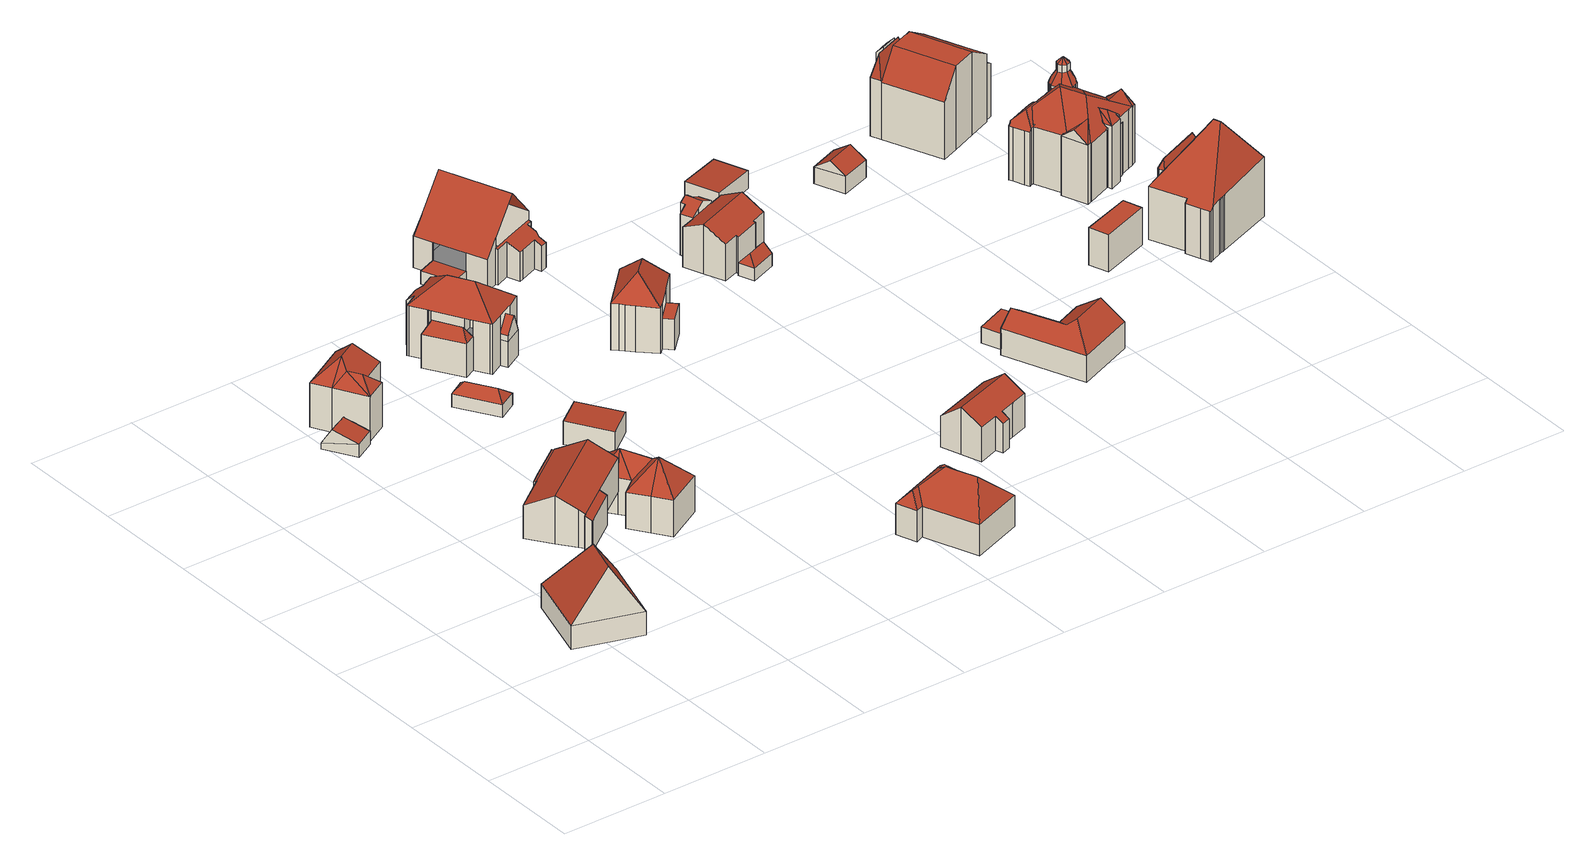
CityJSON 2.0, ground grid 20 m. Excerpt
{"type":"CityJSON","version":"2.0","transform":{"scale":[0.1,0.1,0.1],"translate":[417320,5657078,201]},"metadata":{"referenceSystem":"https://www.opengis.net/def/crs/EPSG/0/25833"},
"CityObjects":{
"building1":{"type":"Building","attributes":{"Dachtyp_tdc":"tdcFreeFormRoof","Gemeindeschluessel":14612000,"Dachneigung":56.84,"QualitaetDacherkennung":5,"Geometrietyp2DReferenz":"3000","measuredHeight":14.24,"function":"31001_9998","roofType":"5000"},"geometry":[{"type":"Solid","lod":"2","boundaries":[[[[0,1,2,3]],[[1,4,5,2]],[[4,6,7,5]],[[6,0,3,7]],[[8,6,4]],[[9,8,4,1]],[[8,9,0,6]],[[3,2,5,7]],[[9,1,0]]]],"semantics":{"surfaces":[{"type":"WallSurface"},{"type":"RoofSurface"},{"type":"GroundSurface"}],"values":[[0,0,0,0,0,1,1,2,1]]}}]},
"building2":{"type":"Building","attributes":{"Dachtyp_tdc":"tdcGableRoof","Gemeindeschluessel":14612000,"Dachneigung":17.81,"QualitaetDacherkennung":14,"Geometrietyp2DReferenz":"3000","measuredHeight":4.09,"function":"31001_9998","roofType":"3100"},"geometry":[{"type":"Solid","lod":"2","boundaries":[[[[10,11,12,13]],[[11,14,15,12]],[[14,16,17,15]],[[16,10,13,17]],[[14,11,18]],[[10,16,19]],[[11,10,19,18]],[[16,14,18,19]],[[13,12,15,17]]]],"semantics":{"surfaces":[{"type":"WallSurface"},{"type":"RoofSurface"},{"type":"GroundSurface"}],"values":[[0,0,0,0,0,0,1,1,2]]}}]},
"building3":{"type":"Building","attributes":{"Dachtyp_tdc":"tdcFreeFormRoof","Gemeindeschluessel":14612000,"Dachneigung":44.57,"QualitaetDacherkennung":63,"Geometrietyp2DReferenz":"3000","measuredHeight":12.13,"function":"31001_9998","roofType":"5000"},"geometry":[{"type":"Solid","lod":"2","boundaries":[[[[20,21,22,23]],[[21,24,25,22]],[[24,26,27,25]],[[26,28,29,27]],[[28,30,31,29]],[[30,32,33,31]],[[32,34,35,33]],[[34,36,37,35]],[[36,20,23,37]],[[38,39,40,34,32]],[[38,28,26]],[[38,30,28]],[[30,38,32]],[[39,38,26,24]],[[39,21,40]],[[21,39,24]],[[40,20,41]],[[20,40,21]],[[41,20,36]],[[40,41,36,34]],[[23,22,25,27,29,31,33,35,37]]]],"semantics":{"surfaces":[{"type":"WallSurface"},{"type":"RoofSurface"},{"type":"GroundSurface"}],"values":[[0,0,0,0,0,0,0,0,0,1,1,1,1,1,1,1,1,1,1,1,2]]}}]},
"building4":{"type":"Building","attributes":{"Gemeindeschluessel":14612000,"Geometrietyp2DReferenz":"3000","function":"31001_9998","roofType":"9999"},"children":["building4-1","building4-2","building4-3"]},
"building4-1":{"type":"BuildingPart","attributes":{"Dachtyp_tdc":"tdcPolyFlatRoof","Dachneigung":0,"QualitaetDacherkennung":29,"Geometrietyp2DReferenz":"3000","measuredHeight":6.03,"roofType":"1000"},"parents":["building4"],"geometry":[{"type":"MultiSurface","lod":"2","boundaries":[[[42,43,44,45]],[[43,46,47,44]],[[46,48,49,47]],[[50,48,46,43,42,51]],[[52,45,44,47,49,53]],[[48,50,53,49]],[[50,51,52,53]]],"semantics":{"surfaces":[{"type":"WallSurface"},{"type":"RoofSurface"},{"type":"GroundSurface"}],"values":[0,0,0,1,2,0,0]}}]},
"building4-2":{"type":"BuildingPart","attributes":{"Dachtyp_tdc":"tdcPolyFlatRoof","Dachneigung":31.04,"QualitaetDacherkennung":54,"Geometrietyp2DReferenz":"3000","measuredHeight":6.41,"roofType":"2100"},"parents":["building4"],"geometry":[{"type":"MultiSurface","lod":"2","boundaries":[[[54,55,56,57]],[[55,58,59,56]],[[58,60,61,59]],[[60,62,63,61]],[[62,64,65,63]],[[64,62,60,58,55,54]],[[56,59,61,63,65,57]]],"semantics":{"surfaces":[{"type":"WallSurface"},{"type":"RoofSurface"},{"type":"GroundSurface"}],"values":[0,0,0,0,0,1,2]}}]},
"building4-3":{"type":"BuildingPart","attributes":{"Dachtyp_tdc":"tdcGableRoof","Dachneigung":27.4,"QualitaetDacherkennung":87,"Geometrietyp2DReferenz":"3000","measuredHeight":8.97,"roofType":"3100"},"parents":["building4"],"geometry":[{"type":"MultiSurface","lod":"2","boundaries":[[[66,67,68,69]],[[70,66,69,52,51]],[[67,71,72,68]],[[71,54,57,72]],[[64,73,74,65]],[[73,75,76,74]],[[75,77,78,76]],[[77,79,42,45,78]],[[75,73,64,54,71,67,66]],[[66,70,79,77,75]],[[52,69,68,72,57,65,74,76,78,45]]],"semantics":{"surfaces":[{"type":"WallSurface"},{"type":"RoofSurface"},{"type":"GroundSurface"}],"values":[0,0,0,0,0,0,0,0,1,1,2]}}]},
"building5":{"type":"Building","attributes":{"Dachtyp_tdc":"tdcHipRoof","Gemeindeschluessel":14612000,"Dachneigung":37.96,"QualitaetDacherkennung":83,"Geometrietyp2DReferenz":"3000","measuredHeight":3.97,"function":"31001_9998","roofType":"3200"},"geometry":[{"type":"Solid","lod":"2","boundaries":[[[[80,81,82,83]],[[81,84,85,82]],[[84,86,87,85]],[[86,80,83,87]],[[84,81,88]],[[80,86,89]],[[81,80,89,88]],[[86,84,88,89]],[[83,82,85,87]]]],"semantics":{"surfaces":[{"type":"WallSurface"},{"type":"RoofSurface"},{"type":"GroundSurface"}],"values":[[0,0,0,0,1,1,1,1,2]]}}]},
"building6":{"type":"Building","attributes":{"Dachtyp_tdc":"tdcFreeFormRoof","Gemeindeschluessel":14612000,"Dachneigung":47.22,"QualitaetDacherkennung":39,"Geometrietyp2DReferenz":"3000","measuredHeight":11.48,"function":"31001_9998","roofType":"5000"},"geometry":[{"type":"Solid","lod":"2","boundaries":[[[[90,91,92,93]],[[91,94,95,92]],[[94,96,97,95]],[[96,98,99,97]],[[98,100,101,99]],[[100,102,103,101]],[[102,104,105,103]],[[104,90,93,105]],[[106,102,100]],[[102,106,104]],[[107,106,100,98]],[[108,109,107,98,96]],[[108,96,94]],[[108,90,109]],[[108,91,90]],[[91,108,94]],[[106,107,109,90,104]],[[93,92,95,97,99,101,103,105]]]],"semantics":{"surfaces":[{"type":"WallSurface"},{"type":"RoofSurface"},{"type":"GroundSurface"}],"values":[[0,0,0,0,0,0,0,0,1,1,1,1,1,1,1,1,1,2]]}}]},
"building7":{"type":"Building","attributes":{"Dachtyp_tdc":"tdcPolyFlatRoof","Gemeindeschluessel":14612000,"Dachneigung":3.2,"QualitaetDacherkennung":66,"Geometrietyp2DReferenz":"3000","measuredHeight":4.36,"function":"31001_9998","roofType":"2100"},"geometry":[{"type":"Solid","lod":"2","boundaries":[[[[110,111,112,113]],[[111,114,115,112]],[[114,116,117,115]],[[116,110,113,117]],[[116,114,111,110]],[[113,112,115,117]]]],"semantics":{"surfaces":[{"type":"WallSurface"},{"type":"RoofSurface"},{"type":"GroundSurface"}],"values":[[0,0,0,0,1,2]]}}]},
"building8":{"type":"Building","attributes":{"Gemeindeschluessel":14612000,"Geometrietyp2DReferenz":"3000","function":"31001_9998","roofType":"9999"},"children":["building8-1","building8-2","building8-3"]},
"building8-1":{"type":"BuildingPart","attributes":{"Dachtyp_tdc":"tdcHipRoof","Dachneigung":41.25,"QualitaetDacherkennung":61,"Geometrietyp2DReferenz":"3000","measuredHeight":13.47,"roofType":"3200"},"parents":["building8"],"geometry":[{"type":"MultiSurface","lod":"2","boundaries":[[[118,119,120,121,122]],[[119,123,124,120]],[[123,125,126,124]],[[125,127,128,126]],[[127,129,130,128]],[[129,131,132,130]],[[131,133,134,132]],[[133,135,136,134]],[[135,137,138,136]],[[137,139,140,138]],[[139,141,142,140]],[[141,143,144,142]],[[143,145,146,144]],[[145,147,148,149,146]],[[150,151,152,153,154]],[[151,155,156,152]],[[155,157,158,156]],[[157,159,160,158]],[[159,161,160]],[[155,151,150,162,147,145,163]],[[135,133,131,129,127,125,164]],[[145,143,141,139,137,135,164,163]],[[125,123,119,118,159,157,155,163,164]],[[121,120,124,126,128,130,132,134,136,138,140,142,144,146,149,165,152,156,158,160]]],"semantics":{"surfaces":[{"type":"WallSurface"},{"type":"RoofSurface"},{"type":"GroundSurface"}],"values":[0,0,0,0,0,0,0,0,0,0,0,0,0,0,0,0,0,0,0,1,1,1,1,2]}}]},
"building8-2":{"type":"BuildingPart","attributes":{"Dachtyp_tdc":"tdcFreeFormRoof","Dachneigung":60.23,"QualitaetDacherkennung":15,"Geometrietyp2DReferenz":"3000","measuredHeight":8.52,"roofType":"5000"},"parents":["building8"],"geometry":[{"type":"MultiSurface","lod":"2","boundaries":[[[161,166,167,160]],[[166,168,169,167]],[[168,122,121,169]],[[170,171,168,166]],[[170,166,161]],[[171,170,161,122]],[[171,122,168]],[[121,160,167,169]]],"semantics":{"surfaces":[{"type":"WallSurface"},{"type":"RoofSurface"},{"type":"GroundSurface"}],"values":[0,0,0,1,1,1,1,2]}}]},
"building8-3":{"type":"BuildingPart","attributes":{"Dachtyp_tdc":"tdcGableRoof","Dachneigung":66.02,"QualitaetDacherkennung":11,"Geometrietyp2DReferenz":"3000","measuredHeight":8.53,"roofType":"3100"},"parents":["building8"],"geometry":[{"type":"MultiSurface","lod":"2","boundaries":[[[148,172,173,149]],[[172,174,175,173]],[[174,153,152,175]],[[176,177,178,179,172]],[[180,179,178,154]],[[174,180,154,153]],[[172,179,180,174]],[[181,177,176,148]],[[148,176,172]],[[149,173,175,152,165]]],"semantics":{"surfaces":[{"type":"WallSurface"},{"type":"RoofSurface"},{"type":"GroundSurface"}],"values":[0,0,0,1,1,0,0,0,0,2]}}]},
"building9":{"type":"Building","attributes":{"Gemeindeschluessel":14612000,"Geometrietyp2DReferenz":"3000","function":"31001_9998","roofType":"9999"},"children":["building9-1","building9-2","building9-3","building9-4"]},
"building9-1":{"type":"BuildingPart","attributes":{"Dachtyp_tdc":"tdcPolyFlatRoof","Dachneigung":27.32,"QualitaetDacherkennung":33,"Geometrietyp2DReferenz":"3000","measuredHeight":6.82,"roofType":"2100"},"parents":["building9"],"geometry":[{"type":"MultiSurface","lod":"2","boundaries":[[[182,183,184,185]],[[183,186,187,184]],[[186,188,189,187]],[[188,190,191,189]],[[190,192,193,191]],[[192,194,195,193]],[[194,196,197,195]],[[196,198,199,197]],[[198,200,201,199]],[[200,202,203,201]],[[202,204,205,203]],[[204,206,207,205]],[[206,204,202,200,198,196,194,192,190,188,186,183,182,208]],[[185,184,187,189,191,193,195,197,199,201,203,205,207,209]]],"semantics":{"surfaces":[{"type":"WallSurface"},{"type":"RoofSurface"},{"type":"GroundSurface"}],"values":[0,0,0,0,0,0,0,0,0,0,0,0,1,2]}}]},
"building9-2":{"type":"BuildingPart","attributes":{"Dachtyp_tdc":"tdcPolyFlatRoof","Dachneigung":42.45,"QualitaetDacherkennung":36,"Geometrietyp2DReferenz":"3000","measuredHeight":7.18,"roofType":"2100"},"parents":["building9"],"geometry":[{"type":"MultiSurface","lod":"2","boundaries":[[[210,211,212,213]],[[211,214,215,212]],[[214,216,217,215]],[[216,218,219,217]],[[218,220,221,219]],[[220,222,223,221]],[[222,224,225,223]],[[222,220,218,216,214,211,210,226,224]],[[225,227,213,212,215,217,219,221,223]]],"semantics":{"surfaces":[{"type":"WallSurface"},{"type":"RoofSurface"},{"type":"GroundSurface"}],"values":[0,0,0,0,0,0,0,1,2]}}]},
"building9-3":{"type":"BuildingPart","attributes":{"Dachtyp_tdc":"tdcPolyFlatRoof","Dachneigung":0,"QualitaetDacherkennung":50,"Geometrietyp2DReferenz":"3000","measuredHeight":2.47,"roofType":"1000"},"parents":["building9"],"geometry":[{"type":"MultiSurface","lod":"2","boundaries":[[[228,229,230,231]],[[229,232,233,230]],[[232,234,235,233]],[[234,236,237,235]],[[236,234,232,229,228]],[[231,230,233,235,237]]],"semantics":{"surfaces":[{"type":"WallSurface"},{"type":"RoofSurface"},{"type":"GroundSurface"}],"values":[0,0,0,0,1,2]}}]},
"building9-4":{"type":"BuildingPart","attributes":{"Dachtyp_tdc":"tdcGableRoof","Dachneigung":48.62,"QualitaetDacherkennung":47,"Geometrietyp2DReferenz":"3000","measuredHeight":14.42,"roofType":"3100"},"parents":["building9"],"geometry":[{"type":"MultiSurface","lod":"2","boundaries":[[[238,239,240,207,206]],[[239,241,231,240]],[[241,228,231]],[[242,243,235,237,236]],[[243,244,245,235]],[[244,246,210,213,245]],[[247,248,182,185,225,224]],[[249,246,244,243,242,241,239,238,250]],[[250,248,247,249]],[[209,207,240,231,237,235,245,213,227,225,185]]],"semantics":{"surfaces":[{"type":"WallSurface"},{"type":"RoofSurface"},{"type":"GroundSurface"}],"values":[0,0,0,0,0,0,0,1,1,2]}}]},
"building10":{"type":"Building","attributes":{"Gemeindeschluessel":14612000,"Geometrietyp2DReferenz":"3000","function":"31001_9998","roofType":"9999"},"children":["building10-1","building10-2"]},
"building10-1":{"type":"BuildingPart","attributes":{"Dachtyp_tdc":"tdcPolyFlatRoof","Dachneigung":0,"QualitaetDacherkennung":40,"Geometrietyp2DReferenz":"3000","measuredHeight":5.63,"roofType":"1000"},"parents":["building10"],"geometry":[{"type":"MultiSurface","lod":"2","boundaries":[[[251,252,253,254]],[[252,255,256,253]],[[255,257,258,256]],[[257,255,252,251]],[[254,253,256,258]]],"semantics":{"surfaces":[{"type":"WallSurface"},{"type":"RoofSurface"},{"type":"GroundSurface"}],"values":[0,0,0,1,2]}}]},
"building10-2":{"type":"BuildingPart","attributes":{"Dachtyp_tdc":"tdcHipRoof","Dachneigung":46.89,"QualitaetDacherkennung":68,"Geometrietyp2DReferenz":"3000","measuredHeight":12.77,"roofType":"3200"},"parents":["building10"],"geometry":[{"type":"MultiSurface","lod":"2","boundaries":[[[259,258,257]],[[259,260,261,258]],[[260,262,263,261]],[[262,264,265,263]],[[264,266,267,265]],[[266,268,269,267]],[[268,270,271,269]],[[270,272,273,271]],[[272,274,254,273]],[[274,251,254]],[[272,270,275]],[[268,266,264,262,260,276]],[[270,268,276,275]],[[260,259,274,272,275,276]],[[258,261,263,265,267,269,271,273,254]]],"semantics":{"surfaces":[{"type":"WallSurface"},{"type":"RoofSurface"},{"type":"GroundSurface"}],"values":[0,0,0,0,0,0,0,0,0,0,1,1,1,1,2]}}]},
"building11":{"type":"Building","attributes":{"Dachtyp_tdc":"tdcFreeFormRoof","Gemeindeschluessel":14612000,"Dachneigung":43.83,"QualitaetDacherkennung":53,"Geometrietyp2DReferenz":"3000","measuredHeight":10.87,"function":"31001_9998","roofType":"5000"},"geometry":[{"type":"Solid","lod":"2","boundaries":[[[[277,278,279,280]],[[278,281,282,279]],[[281,283,284,282]],[[283,285,286,284]],[[285,287,288,286]],[[287,289,290,288]],[[289,291,292,290]],[[291,293,294,292]],[[295,296,297,298,299,300,293]],[[295,293,291]],[[296,295,291,289]],[[301,302,303,297,296,289,287]],[[301,287,285]],[[302,301,285,283]],[[303,302,283,281]],[[277,281,278]],[[298,281,277]],[[298,303,281]],[[303,298,297]],[[299,298,277,304]],[[280,279,282,284,286,288,290,292,294,305,306]],[[293,300,305,294]],[[300,304,306,305]],[[304,277,280,306]],[[299,304,300]]]],"semantics":{"surfaces":[{"type":"WallSurface"},{"type":"RoofSurface"},{"type":"GroundSurface"}],"values":[[0,0,0,0,0,0,0,0,1,1,1,1,1,1,1,1,1,1,1,1,2,0,0,0,1]]}}]},
"building12":{"type":"Building","attributes":{"Gemeindeschluessel":14612000,"Geometrietyp2DReferenz":"3000","function":"31001_9998","roofType":"9999"},"children":["building12-1","building12-2"]},
"building12-1":{"type":"BuildingPart","attributes":{"Dachtyp_tdc":"tdcGableRoof","Dachneigung":30.38,"QualitaetDacherkennung":47,"Geometrietyp2DReferenz":"3000","measuredHeight":9.24,"roofType":"3100"},"parents":["building12"],"geometry":[{"type":"MultiSurface","lod":"2","boundaries":[[[307,308,309,310]],[[308,311,312,309]],[[311,313,314,312]],[[313,315,316,314]],[[315,317,318,316]],[[317,319,320,318]],[[319,321,322,320]],[[321,323,324,322]],[[323,325,326,324]],[[325,327,328,326]],[[327,329,330,328]],[[325,323,321,319,317,315,313,311]],[[311,308,307,331,329,327,325]],[[332,310,309,312,314,316,318,320,322,324,326,328,330]]],"semantics":{"surfaces":[{"type":"WallSurface"},{"type":"RoofSurface"},{"type":"GroundSurface"}],"values":[0,0,0,0,0,0,0,0,0,0,0,1,1,2]}}]},
"building12-2":{"type":"BuildingPart","attributes":{"Dachtyp_tdc":"tdcGableRoof","Dachneigung":27.95,"QualitaetDacherkennung":64,"Geometrietyp2DReferenz":"3000","measuredHeight":9.28,"roofType":"3100"},"parents":["building12"],"geometry":[{"type":"MultiSurface","lod":"2","boundaries":[[[333,334,307,310,335]],[[336,337,338,330,329]],[[337,339,340,338]],[[339,341,342,340]],[[341,343,344,342]],[[343,345,346,344]],[[345,347,348,346]],[[347,333,335,348]],[[343,341,339,337,336,349]],[[349,334,333,347,345,343]],[[335,310,332,330,338,340,342,344,346,348]]],"semantics":{"surfaces":[{"type":"WallSurface"},{"type":"RoofSurface"},{"type":"GroundSurface"}],"values":[0,0,0,0,0,0,0,0,1,1,2]}}]},
"building13":{"type":"Building","attributes":{"Dachtyp_tdc":"tdcFreeFormRoof","Gemeindeschluessel":14612000,"Dachneigung":48.25,"QualitaetDacherkennung":12,"Geometrietyp2DReferenz":"3000","measuredHeight":3.99,"function":"31001_9998","roofType":"5000"},"geometry":[{"type":"Solid","lod":"2","boundaries":[[[[350,351,352,353]],[[351,354,355,352]],[[354,356,357,355]],[[356,350,353,357]],[[358,359,356,354]],[[358,354,351]],[[359,358,351,350]],[[359,350,356]],[[353,352,355,357]]]],"semantics":{"surfaces":[{"type":"WallSurface"},{"type":"RoofSurface"},{"type":"GroundSurface"}],"values":[[0,0,0,0,1,0,1,1,2]]}}]},
"building14":{"type":"Building","attributes":{"Dachtyp_tdc":"tdcGableRoof","Gemeindeschluessel":14612000,"Dachneigung":36.72,"QualitaetDacherkennung":66,"Geometrietyp2DReferenz":"3000","measuredHeight":8.86,"function":"31001_9998","roofType":"3100"},"geometry":[{"type":"Solid","lod":"2","boundaries":[[[[360,361,362,363]],[[361,364,365,362]],[[364,366,367,365]],[[366,368,369,367]],[[368,370,371,369]],[[370,372,373,371]],[[372,374,375,373]],[[374,376,377,375]],[[376,378,379,377]],[[378,380,381,379]],[[380,360,363,381]],[[376,374,372,370]],[[370,368,366,364,361,360,380,378,376]],[[363,362,365,367,369,371,373,375,377,379,381]]]],"semantics":{"surfaces":[{"type":"WallSurface"},{"type":"RoofSurface"},{"type":"GroundSurface"}],"values":[[0,0,0,0,0,0,0,0,0,0,0,1,1,2]]}}]},
"building15":{"type":"Building","attributes":{"Dachtyp_tdc":"tdcPolyFlatRoof","Gemeindeschluessel":14612000,"Dachneigung":3.15,"QualitaetDacherkennung":83,"Geometrietyp2DReferenz":"3000","measuredHeight":3.76,"function":"31001_9998","roofType":"2100"},"geometry":[{"type":"Solid","lod":"2","boundaries":[[[[382,383,384,385]],[[383,386,387,384]],[[386,388,389,387]],[[388,382,385,389]],[[388,386,383,382]],[[385,384,387,389]]]],"semantics":{"surfaces":[{"type":"WallSurface"},{"type":"RoofSurface"},{"type":"GroundSurface"}],"values":[[0,0,0,0,1,2]]}}]},
"building16":{"type":"Building","attributes":{"Dachtyp_tdc":"tdcPolyFlatRoof","Gemeindeschluessel":14612000,"Dachneigung":0,"QualitaetDacherkennung":0,"Geometrietyp2DReferenz":"3000","BezugspunktDach":"2000","measuredHeight":3,"function":"31001_9998"},"geometry":[{"type":"MultiSurface","lod":"2","boundaries":[[[390,391,392,393,394]],[[393,392,395,396]],[[392,391,397,395]],[[391,390,398,397]],[[390,394,399,398]],[[394,393,396,399]],[[399,396,395,397,398]]],"semantics":{"surfaces":[{"type":"RoofSurface"},{"type":"WallSurface"},{"type":"GroundSurface"}],"values":[0,1,1,1,1,1,2]}}]},
"building17":{"type":"Building","attributes":{"Dachtyp_tdc":"tdcFreeFormRoof","Gemeindeschluessel":14612000,"Dachneigung":34.5,"QualitaetDacherkennung":35,"Geometrietyp2DReferenz":"3000","measuredHeight":8.09,"function":"31001_9998","roofType":"5000"},"geometry":[{"type":"Solid","lod":"2","boundaries":[[[[400,401,402,403]],[[401,404,405,402]],[[404,406,407,405]],[[406,408,409,407]],[[408,410,411,409]],[[410,412,413,411]],[[412,400,403,413]],[[414,415,408,406,416,417]],[[418,416,406,404]],[[417,416,418,401,400]],[[400,412,414,417]],[[410,415,414,412]],[[408,415,410]],[[401,418,404]],[[403,402,405,407,409,411,413]]]],"semantics":{"surfaces":[{"type":"WallSurface"},{"type":"RoofSurface"},{"type":"GroundSurface"}],"values":[[0,0,0,0,0,0,0,1,1,1,1,0,0,0,2]]}}]},
"building18":{"type":"Building","attributes":{"Dachtyp_tdc":"tdcGableRoof","Gemeindeschluessel":14612000,"Dachneigung":35.07,"QualitaetDacherkennung":88,"Geometrietyp2DReferenz":"3000","measuredHeight":5.18,"function":"31001_9998","roofType":"3100"},"geometry":[{"type":"Solid","lod":"2","boundaries":[[[[419,420,421,422]],[[420,423,424,421]],[[423,425,426,424]],[[425,419,422,426]],[[423,420,427]],[[419,425,428]],[[420,419,428,427]],[[425,423,427,428]],[[422,421,424,426]]]],"semantics":{"surfaces":[{"type":"WallSurface"},{"type":"RoofSurface"},{"type":"GroundSurface"}],"values":[[0,0,0,0,0,0,1,1,2]]}}]},
"building19":{"type":"Building","attributes":{"Dachtyp_tdc":"tdcPolyFlatRoof","Gemeindeschluessel":14612000,"Dachneigung":0,"QualitaetDacherkennung":48,"Geometrietyp2DReferenz":"3000","measuredHeight":7.08,"function":"31001_9998","roofType":"1000"},"geometry":[{"type":"Solid","lod":"2","boundaries":[[[[429,430,431,432]],[[430,433,434,431]],[[433,435,436,434]],[[435,429,432,436]],[[435,433,430,429]],[[432,431,434,436]]]],"semantics":{"surfaces":[{"type":"WallSurface"},{"type":"RoofSurface"},{"type":"GroundSurface"}],"values":[[0,0,0,0,1,2]]}}]},
"building20":{"type":"Building","attributes":{"Dachtyp_tdc":"tdcPolyFlatRoof","Gemeindeschluessel":14612000,"Dachneigung":46.35,"QualitaetDacherkennung":22,"Geometrietyp2DReferenz":"3000","measuredHeight":13.31,"function":"31001_9998","roofType":"2100"},"geometry":[{"type":"Solid","lod":"2","boundaries":[[[[437,438,439,440]],[[438,441,442,439]],[[441,443,444,442]],[[443,437,440,444]],[[443,441,438,437]],[[440,439,442,444]]]],"semantics":{"surfaces":[{"type":"WallSurface"},{"type":"RoofSurface"},{"type":"GroundSurface"}],"values":[[0,0,0,0,1,2]]}}]},
"building21":{"type":"Building","attributes":{"Gemeindeschluessel":14612000,"Geometrietyp2DReferenz":"3000","function":"31001_9998","roofType":"9999"},"children":["building21-1","building21-2","building21-3"]},
"building21-1":{"type":"BuildingPart","attributes":{"Dachtyp_tdc":"tdcFreeFormRoof","Dachneigung":76.86,"QualitaetDacherkennung":12,"Geometrietyp2DReferenz":"3000","measuredHeight":15.26,"roofType":"5000"},"parents":["building21"],"geometry":[{"type":"MultiSurface","lod":"2","boundaries":[[[445,446,447,448]],[[446,449,450,447]],[[451,452,453,454,455]],[[452,456,457,453]],[[456,445,448,457]],[[451,458,459,449,460,461]],[[449,446,460]],[[446,445,456,452,461,460]],[[452,451,461]],[[448,447,450,462,454,453,457]]],"semantics":{"surfaces":[{"type":"WallSurface"},{"type":"RoofSurface"},{"type":"GroundSurface"}],"values":[0,0,0,0,0,1,1,1,1,2]}}]},
"building21-2":{"type":"BuildingPart","attributes":{"Dachtyp_tdc":"tdcPolyFlatRoof","Dachneigung":33.55,"QualitaetDacherkennung":53,"Geometrietyp2DReferenz":"3000","measuredHeight":11.12,"roofType":"2100"},"parents":["building21"],"geometry":[{"type":"MultiSurface","lod":"2","boundaries":[[[463,464,465,466]],[[464,467,468,465]],[[467,469,470,468]],[[469,467,464,463]],[[466,465,468,470]]],"semantics":{"surfaces":[{"type":"WallSurface"},{"type":"RoofSurface"},{"type":"GroundSurface"}],"values":[0,0,0,1,2]}}]},
"building21-3":{"type":"BuildingPart","attributes":{"Dachtyp_tdc":"tdcCutGableRoof","Dachneigung":54.12,"QualitaetDacherkennung":34,"Geometrietyp2DReferenz":"3000","measuredHeight":15.67,"roofType":"9999"},"parents":["building21"],"geometry":[{"type":"MultiSurface","lod":"2","boundaries":[[[471,472,466,473]],[[472,463,466]],[[474,475,476,470,469]],[[475,477,478,476]],[[477,479,480,478]],[[479,481,482,480]],[[481,483,484,482]],[[483,455,454,484]],[[485,486,487,450,449]],[[486,471,473,487]],[[479,477,475,474,472,471,486]],[[488,458,455,483,481]],[[486,485,488,481,479]],[[473,466,470,476,478,480,482,484,454,462,450,487]]],"semantics":{"surfaces":[{"type":"WallSurface"},{"type":"RoofSurface"},{"type":"GroundSurface"}],"values":[0,0,0,0,0,0,0,0,0,0,1,1,1,2]}}]},
"building22":{"type":"Building","attributes":{"Gemeindeschluessel":14612000,"QualitaetDacherkennung":100,"Geometrietyp2DReferenz":"3000","function":"31001_9998","roofType":"9999"},"children":["building22-1","building22-2","building22-3","building22-4","building22-5","building22-6","building22-7","building22-8"]},
"building22-1":{"type":"BuildingPart","attributes":{"Dachtyp_tdc":"tdcPolyFlatRoof","Dachneigung":0,"QualitaetDacherkennung":100,"Geometrietyp2DReferenz":"3000","measuredHeight":9.82,"roofType":"1000"},"parents":["building22"],"geometry":[{"type":"Solid","lod":"2","boundaries":[[[[489,490,491,492]],[[490,493,494,491]],[[493,489,492,494]],[[493,490,489]],[[492,491,494]]]],"semantics":{"surfaces":[{"type":"WallSurface"},{"type":"RoofSurface"},{"type":"GroundSurface"}],"values":[[0,0,0,1,2]]}}]},
"building22-2":{"type":"BuildingPart","attributes":{"Dachtyp_tdc":"tdcTentRoof","Dachneigung":47.24,"QualitaetDacherkennung":100,"Geometrietyp2DReferenz":"3000","measuredHeight":2.5,"roofType":"4000"},"parents":["building22"],"geometry":[{"type":"Solid","lod":"2","boundaries":[[[[495,496,497,498]],[[496,499,500,497]],[[499,501,502,500]],[[501,503,504,502]],[[503,505,506,504]],[[505,507,508,506]],[[507,509,510,508]],[[509,495,498,510]],[[496,495,511]],[[499,496,511]],[[501,499,511]],[[503,501,511]],[[505,503,511]],[[507,505,511]],[[509,507,511]],[[495,509,511]],[[498,497,500,502,504,506,508,510]]]],"semantics":{"surfaces":[{"type":"WallSurface"},{"type":"RoofSurface"},{"type":"GroundSurface"}],"values":[[0,0,0,0,0,0,0,0,1,1,1,1,1,1,1,1,2]]}}]},
"building22-3":{"type":"BuildingPart","attributes":{"Dachtyp_tdc":"tdcHipRoof","Dachneigung":39.3,"QualitaetDacherkennung":100,"Geometrietyp2DReferenz":"3000","measuredHeight":15.01,"roofType":"3200"},"parents":["building22"],"geometry":[{"type":"MultiSurface","lod":"2","boundaries":[[[512,513,514,515]],[[513,516,517,514]],[[516,518,519,520,517]],[[521,522,523,524,525]],[[522,526,527,523]],[[526,528,529,527]],[[528,530,531,529]],[[530,532,533,531]],[[532,534,535,533]],[[534,536,537,535]],[[536,538,539,537]],[[538,540,541,539]],[[540,542,543,541]],[[544,545,546,547,548]],[[549,550,551,552,553,554]],[[550,555,556,551]],[[555,557,558,556]],[[557,559,560,558]],[[559,561,562,560]],[[561,563,564,562]],[[563,565,566,564]],[[565,567,568,566]],[[567,569,570,571,568]],[[572,512,515,573,574]],[[567,565,563,561,559,557,555,550,575]],[[538,536,534,532,530,528,526,576]],[[540,538,576,575]],[[550,549,545,544,542,540,575]],[[526,522,521,518,516,513,512,576]],[[512,572,569,567,575,576]],[[515,514,517,520,524,523,527,529,531,533,535,537,539,541,543,548,547,552,551,556,558,560,562,564,566,568,571,573]]],"semantics":{"surfaces":[{"type":"WallSurface"},{"type":"RoofSurface"},{"type":"GroundSurface"}],"values":[0,0,0,0,0,0,0,0,0,0,0,0,0,0,0,0,0,0,0,0,0,0,0,0,1,1,1,1,1,1,2]}}]},
"building22-4":{"type":"BuildingPart","attributes":{"Dachtyp_tdc":"tdcGableRoof","Dachneigung":37.2,"QualitaetDacherkennung":100,"Geometrietyp2DReferenz":"3000","measuredHeight":13.04,"roofType":"3100"},"parents":["building22"],"geometry":[{"type":"MultiSurface","lod":"2","boundaries":[[[577,578,579,580]],[[578,581,582,579]],[[581,583,544,548,584,582]],[[585,538,586,587]],[[538,577,580,586]],[[588,577,538]],[[577,588,589]],[[585,589,588]],[[583,581,578,589,585,542]],[[577,589,578]],[[585,588,538]],[[580,579,582,584,587,586]]],"semantics":{"surfaces":[{"type":"WallSurface"},{"type":"RoofSurface"},{"type":"GroundSurface"}],"values":[0,0,0,0,0,1,1,1,1,0,0,2]}}]},
"building22-5":{"type":"BuildingPart","attributes":{"Dachtyp_tdc":"tdcHipAndGableRoof","Dachneigung":37.02,"QualitaetDacherkennung":100,"Geometrietyp2DReferenz":"3000","measuredHeight":13.26,"roofType":"5000"},"parents":["building22"],"geometry":[{"type":"Solid","lod":"2","boundaries":[[[[590,591,592,593]],[[591,594,595,592]],[[594,596,597,595]],[[596,598,599,597]],[[598,600,601,599]],[[600,590,593,601]],[[594,602,603,604,596]],[[603,590,600,604]],[[604,600,605]],[[605,596,604]],[[596,605,598]],[[591,602,594]],[[590,603,602,591]],[[605,600,598]],[[593,592,595,597,599,601]]]],"semantics":{"surfaces":[{"type":"WallSurface"},{"type":"RoofSurface"},{"type":"GroundSurface"}],"values":[[0,0,0,0,0,0,1,1,1,1,1,0,0,0,2]]}}]},
"building22-6":{"type":"BuildingPart","attributes":{"Dachtyp_tdc":"tdcGableRoof","Dachneigung":38.86,"QualitaetDacherkennung":100,"Geometrietyp2DReferenz":"3000","measuredHeight":12.93,"roofType":"3100"},"parents":["building22"],"geometry":[{"type":"MultiSurface","lod":"2","boundaries":[[[606,607,608,519,518]],[[607,609,610,608]],[[609,611,612,610]],[[611,613,614,612]],[[613,522,615,614]],[[522,526,616,615]],[[526,617,618,616]],[[617,619,521,525,618]],[[607,606,619]],[[609,607,619,617]],[[522,613,611]],[[611,609,617,526,522]],[[525,519,608,610,612,614,615,616,618]]],"semantics":{"surfaces":[{"type":"WallSurface"},{"type":"RoofSurface"},{"type":"GroundSurface"}],"values":[0,0,0,0,0,0,0,0,1,1,1,1,2]}}]},
"building22-7":{"type":"BuildingPart","attributes":{"Dachtyp_tdc":"tdcHipRoof","Dachneigung":43.37,"QualitaetDacherkennung":100,"Geometrietyp2DReferenz":"3000","measuredHeight":12.43,"roofType":"3200"},"parents":["building22"],"geometry":[{"type":"MultiSurface","lod":"2","boundaries":[[[620,621,622,623]],[[621,624,625,622]],[[624,626,627,625]],[[626,628,629,627]],[[628,630,631,629]],[[630,632,633,631]],[[632,634,635,633]],[[634,636,637,635]],[[636,638,639,637]],[[638,640,641,639]],[[640,642,643,641]],[[545,620,623,546]],[[642,640,638,636,644]],[[632,630,628,626,624,621,620,645]],[[636,634,632,645,644]],[[620,545,554,642,644,645]],[[622,625,627,629,631,633,635,637,639,641,643,553,546,623]]],"semantics":{"surfaces":[{"type":"WallSurface"},{"type":"RoofSurface"},{"type":"GroundSurface"}],"values":[0,0,0,0,0,0,0,0,0,0,0,0,1,1,1,1,2]}}]},
"building22-8":{"type":"BuildingPart","attributes":{"Dachtyp_tdc":"tdcTentRoof","Dachneigung":59.56,"QualitaetDacherkennung":100,"Geometrietyp2DReferenz":"3000","measuredHeight":14.62,"roofType":"4000"},"parents":["building22"],"geometry":[{"type":"MultiSurface","lod":"2","boundaries":[[[646,647,572,574,648]],[[649,650,651,652]],[[650,653,654,651]],[[653,655,656,654]],[[655,657,658,656]],[[657,659,660,658]],[[659,661,662,660]],[[661,663,664,662]],[[663,665,666,664]],[[665,667,668,666]],[[667,669,670,668]],[[669,671,672,670]],[[671,673,674,672]],[[673,675,676,674]],[[675,677,678,676]],[[677,646,648,678]],[[649,647,646,677,679]],[[650,649,679]],[[653,650,679]],[[663,661,659,657,655,653,679]],[[667,665,663,679]],[[669,667,679]],[[675,673,671,669,679]],[[677,675,679]],[[648,574,570,652,651,654,656,658,660,662,664,666,668,670,672,674,676,678]]],"semantics":{"surfaces":[{"type":"WallSurface"},{"type":"RoofSurface"},{"type":"GroundSurface"}],"values":[0,0,0,0,0,0,0,0,0,0,0,0,0,0,0,0,1,1,1,1,1,1,1,1,2]}}]},
"building23":{"type":"Building","attributes":{"Gemeindeschluessel":14612000,"Geometrietyp2DReferenz":"3000","function":"31001_9998","roofType":"9999"},"children":["building23-1","building23-2"]},
"building23-1":{"type":"BuildingPart","attributes":{"Dachtyp_tdc":"tdcFreeFormRoof","Dachneigung":70,"QualitaetDacherkennung":27,"Geometrietyp2DReferenz":"3000","measuredHeight":11.87,"roofType":"5000"},"parents":["building23"],"geometry":[{"type":"MultiSurface","lod":"2","boundaries":[[[680,681,682,683]],[[681,684,685,682]],[[684,686,687,685]],[[686,688,689,687]],[[688,690,691,689]],[[690,692,693,691]],[[692,694,695,693]],[[694,696,697,695]],[[696,698,699,697]],[[698,700,701,699]],[[700,702,703,701]],[[704,705,706,707]],[[705,680,683,706]],[[702,700,708]],[[700,698,696,694,692,690,688,686,684,681,680,709,708]],[[680,705,704,709]],[[704,702,708,709]],[[683,682,685,687,689,691,693,695,697,699,701,703,707,706]]],"semantics":{"surfaces":[{"type":"WallSurface"},{"type":"RoofSurface"},{"type":"GroundSurface"}],"values":[0,0,0,0,0,0,0,0,0,0,0,0,0,1,1,1,1,2]}}]},
"building23-2":{"type":"BuildingPart","attributes":{"Dachtyp_tdc":"tdcHipRoof","Dachneigung":41.3,"QualitaetDacherkennung":32,"Geometrietyp2DReferenz":"3000","measuredHeight":18.95,"roofType":"3200"},"parents":["building23"],"geometry":[{"type":"MultiSurface","lod":"2","boundaries":[[[710,711,712,713]],[[711,714,715,712]],[[714,716,717,715]],[[716,718,704,707,717]],[[719,720,721,722]],[[723,719,722,703,702]],[[720,724,725,721]],[[724,726,727,725]],[[726,728,729,727]],[[728,730,731,729]],[[730,732,733,731]],[[732,734,735,733]],[[734,736,737,735]],[[736,738,739,737]],[[738,710,713,739]],[[734,732,730,728,726,724,740]],[[723,718,716,741]],[[724,720,719,723,741,740]],[[716,714,711,710,738,736,734,740,741]],[[713,712,715,717,707,703,722,721,725,727,729,731,733,735,737,739]]],"semantics":{"surfaces":[{"type":"WallSurface"},{"type":"RoofSurface"},{"type":"GroundSurface"}],"values":[0,0,0,0,0,0,0,0,0,0,0,0,0,0,0,1,1,1,1,2]}}]}
},
"vertices":[
[40,175,195],[162,138,195],[162,138,151],[40,175,151],[123,8,195],[123,8,151],[1,45,195],[1,45,151],[62,27,293],[83,95,293],
[78,675,219],[40,654,219],[40,654,194],[78,675,194],[8,712,205],[8,712,194],[46,733,205],[46,733,194],[17,695,234],[56,716,234],
[78,675,283],[46,733,283],[46,733,200],[78,675,200],[27,767,283],[27,767,200],[117,817,283],[117,817,200],[126,802,283],[126,802,200],[147,764,283],[147,764,200],[155,749,283],[155,749,200],[106,722,283],[106,722,200],[120,698,283],[120,698,200],[116,772,321],[80,752,321],[74,731,306],[88,707,306],
[188,381,228],[185,386,228],[185,386,168],[188,381,168],[187,387,228],[187,387,168],[206,401,228],[206,401,168],[266,444,228],[269,440,228],[269,440,168],[266,444,168],
[249,296,232],[256,286,225],[256,286,168],[249,296,168],[193,240,224],[193,240,168],[190,238,225],[190,238,168],[183,249,232],[183,249,168],[187,251,232],[187,251,168],
[301,396,258],[309,385,251],[309,385,168],[301,396,168],[269,440,230],[331,355,232],[331,355,168],[180,261,238],[180,261,168],[157,292,258],[157,292,168],[126,336,230],[126,336,168],[188,381,230],
[271,690,230],[318,616,229],[318,616,207],[271,690,207],[282,595,231],[282,595,207],[237,669,232],[237,669,207],[291,618,247],[261,667,247],
[344,337,194],[331,355,194],[331,355,126],[344,337,126],[309,385,194],[309,385,126],[368,426,194],[368,426,126],[432,287,194],[432,287,126],[360,248,194],[360,248,126],[339,279,194],[339,279,126],[315,314,194],[315,314,126],[374,305,241],[375,306,241],[353,380,229],[382,332,223],
[389,547,221],[440,478,216],[440,478,177],[389,547,177],[390,441,216],[390,441,177],[339,510,221],[339,510,177],
[284,794,309],[285,794,309],[285,794,215],[284,794,215],[284,794,278],[268,822,309],[268,822,215],[266,826,309],[266,826,215],[293,841,309],[293,841,215],[286,853,297],[286,853,215],[319,872,295],[319,872,215],[325,860,307],[325,860,215],[352,876,305],[352,876,215],[381,824,306],[381,824,215],[397,832,290],[397,832,215],[411,808,290],[411,808,215],[396,799,306],[396,799,215],[426,747,305],[426,747,215],[400,730,305],[400,730,263],[400,730,215],[367,712,308],[367,712,307],[367,712,215],[367,712,263],[367,712,275],[340,697,309],[340,697,215],[338,701,309],[338,701,215],[323,726,309],[323,726,215],[323,726,278],[399,731,306],[358,766,349],[334,808,349],[399,731,215],
[302,715,278],[302,715,215],[262,782,278],[262,782,215],[307,731,299],[280,778,300],
[407,718,263],[407,718,215],[373,699,263],[373,699,215],[400,730,264],[399,731,265],[386,723,300],[393,710,300],[373,699,274],[399,731,263],
[599,942,286],[601,939,284],[601,939,218],[599,942,218],[591,935,284],[591,935,218],[597,920,276],[597,920,218],[595,911,272],[595,911,218],[600,898,265],[600,898,218],[587,893,265],[587,893,218],[583,906,272],[583,906,218],[550,893,272],[550,893,218],[542,890,272],[542,890,218],[533,913,284],[533,913,218],[507,902,284],[507,902,218],[505,906,286],[505,906,218],[552,924,286],[552,924,218],
[456,1035,290],[455,1038,287],[455,1038,218],[456,1035,218],[476,1046,286],[476,1046,218],[470,1061,272],[470,1061,218],[528,1083,272],[528,1083,218],[543,1089,272],[543,1089,218],[548,1074,286],[548,1074,218],[550,1071,290],[550,1071,218],[503,1053,290],[503,1053,218],
[468,934,243],[434,921,243],[434,921,218],[468,934,218],[411,979,243],[411,979,218],[445,992,243],[445,992,218],[446,992,243],[446,992,218],
[505,906,305],[482,897,277],[482,897,218],[468,934,277],[446,992,277],[445,992,277],[432,1026,277],[432,1026,218],[456,1035,305],[550,1071,303],[599,942,303],[503,1053,362],[552,924,362],
[665,668,242],[680,653,242],[680,653,185],[665,668,185],[645,619,242],[645,619,185],[631,633,242],[631,633,185],
[631,633,269],[621,624,269],[621,624,185],[592,652,271],[592,652,185],[580,664,271],[580,664,185],[574,671,272],[574,671,185],[564,681,272],[564,681,185],[638,755,272],[638,755,185],[695,698,269],[695,698,185],[665,668,269],[646,706,313],[617,678,313],
[892,202,61],[896,192,61],[896,192,3],[892,202,3],[900,181,61],[900,181,3],[905,168,61],[905,168,3],[931,101,61],[931,101,3],[833,64,61],[833,64,3],[794,164,61],[794,164,3],[779,158,61],[779,158,3],[765,196,61],[765,196,3],[791,185,81],[806,190,81],[848,172,111],[867,214,80],[880,219,80],[891,245,61],[869,117,111],[856,149,111],[851,162,111],[906,207,61],[891,245,3],[906,207,3],
[886,839,260],[913,849,260],[913,849,185],[886,839,185],[928,813,278],[928,813,185],[942,775,254],[942,775,185],[913,763,254],[913,763,185],[914,760,252],[914,760,185],[865,741,252],[865,741,185],[864,745,254],[864,745,185],[835,734,254],[835,734,185],[820,772,278],[820,772,185],[806,809,260],[806,809,185],[833,819,260],[833,819,185],[862,830,260],[862,830,185],
[877,861,265],[886,839,265],[877,861,185],[833,819,262],[825,841,262],[825,841,185],[840,847,271],[840,847,185],[837,856,271],[837,856,185],[850,861,278],[850,861,185],[857,863,274],[857,863,185],[860,854,274],[860,854,185],[862,830,278],
[865,741,204],[914,760,204],[914,760,181],[865,741,181],[925,731,204],[925,731,181],[876,712,204],[876,712,181],[919,745,221],[881,731,221],
[1040,277,90],[1044,264,81],[1044,264,26],[1040,277,26],[1027,258,81],[1027,258,26],[1022,271,90],[1022,271,26],[984,258,90],[984,258,26],[972,295,114],[972,295,26],[959,333,84],[959,333,26],[1076,373,84],[1076,373,26],[1089,335,114],[1089,335,26],[1101,298,90],[1101,298,26],[1069,287,90],[1069,287,26],
[920,954,231],[1001,984,227],[1001,984,194],[920,954,194],[1024,923,227],[1024,923,194],[943,893,231],[943,893,194],
[1185,454,105],[1225,470,105],[1211,504,105],[1152,480,105],[1166,446,105],[1211,504,75],[1152,480,75],[1225,470,75],[1185,454,75],[1166,446,75],
[1252,405,114],[1302,425,114],[1302,425,64],[1252,405,64],[1335,342,114],[1335,342,64],[1225,298,114],[1225,298,64],[1166,446,114],[1166,446,64],[1185,454,114],[1185,454,64],[1225,470,114],[1225,470,64],[1195,458,136],[1185,454,128],[1250,356,145],[1234,363,136],[1318,383,145],
[1139,902,201],[1195,923,201],[1195,923,170],[1139,902,170],[1216,866,203],[1216,866,170],[1160,846,203],[1160,846,170],[1206,894,222],[1150,874,222],
[1506,521,175],[1414,488,175],[1414,488,105],[1506,521,105],[1402,525,175],[1402,525,105],[1495,557,175],[1495,557,105],
[1356,995,305],[1361,982,319],[1361,982,186],[1356,995,186],[1331,971,319],[1331,971,186],[1325,983,305],[1325,983,186],
[1361,982,284],[1365,984,284],[1365,984,174],[1361,982,174],[1373,966,284],[1373,966,174],[1300,937,284],[1293,956,284],[1293,956,174],[1300,937,174],[1300,937,281],[1331,971,284],[1331,971,174],[1302,937,284],[1334,950,284],[1360,971,327],[1306,950,327],[1334,950,174],
[1450,915,285],[1466,922,274],[1466,922,174],[1450,915,174],[1481,886,274],[1481,886,174],[1465,880,285],[1465,880,174],
[1422,985,302],[1450,915,302],[1422,985,174],[1465,880,302],[1464,880,302],[1464,880,174],[1466,877,302],[1466,877,174],[1424,860,330],[1424,860,174],[1377,841,331],[1377,841,174],[1344,828,281],[1344,828,174],[1373,966,330],[1381,969,330],[1381,969,174],[1334,950,331],
[1557,646,250],[1564,649,250],[1564,649,152],[1557,646,152],[1557,645,250],[1557,645,152],
[1551,770,307],[1543,767,307],[1543,767,293],[1551,770,293],[1535,770,307],[1535,770,293],[1532,777,307],[1532,777,293],[1535,785,307],[1535,785,293],[1543,788,307],[1543,788,293],[1551,785,307],[1551,785,293],[1554,777,307],[1554,777,293],[1543,777,318],
[1560,750,262],[1576,710,261],[1576,710,153],[1560,750,153],[1580,711,259],[1580,711,153],[1580,710,259],[1580,710,154],[1580,710,153],[1575,708,262],[1593,660,263],[1593,660,153],[1575,708,153],[1575,708,154],[1592,660,263],[1592,660,153],[1582,656,263],[1582,656,153],[1552,644,263],[1552,644,153],[1517,630,263],[1517,630,153],[1518,630,262],[1518,630,153],[1474,612,262],[1474,612,153],[1473,613,263],[1473,613,153],[1458,655,263],[1458,655,153],[1455,662,263],[1455,662,153],[1453,661,261],[1433,711,260],[1433,711,154],[1433,711,153],[1453,661,153],[1436,712,263],[1424,745,263],[1424,745,153],[1436,712,153],[1436,712,154],[1436,712,260],[1469,762,263],[1469,762,153],[1470,759,265],[1470,759,153],[1493,768,265],[1493,768,153],[1495,764,269],[1495,764,153],[1517,773,269],[1517,773,153],[1520,781,263],[1520,781,153],[1544,790,263],[1544,790,153],[1556,758,263],[1556,758,164],[1556,758,153],[1557,759,262],[1557,759,153],[1557,759,164],[1499,727,303],[1516,682,303],
[1466,610,263],[1448,658,263],[1448,658,152],[1466,610,152],[1453,660,263],[1453,660,152],[1453,661,263],[1453,661,152],[1456,662,263],[1473,613,152],[1456,662,152],[1495,648,283],[1457,635,283],
[1554,644,270],[1544,640,270],[1544,640,153],[1554,644,153],[1547,633,270],[1547,633,153],[1524,623,270],[1524,623,153],[1518,639,270],[1518,639,153],[1551,653,270],[1551,653,153],[1544,640,276],[1548,642,276],[1533,649,285],[1526,663,285],
[1580,710,263],[1588,692,278],[1588,692,154],[1590,686,284],[1590,686,154],[1592,681,279],[1592,681,154],[1599,663,263],[1599,663,154],[1593,660,154],[1592,660,154],[1553,671,284],[1553,671,154],[1575,708,263],
[1427,709,260],[1423,707,255],[1423,707,154],[1427,709,154],[1419,716,255],[1419,716,154],[1411,736,255],[1411,736,154],[1408,743,255],[1408,743,154],[1412,745,260],[1412,745,154],[1413,746,261],[1413,746,154],[1467,767,261],[1467,767,154],[1470,760,268],[1470,760,154],[1470,759,268],[1470,759,154],[1478,762,260],[1478,762,154],[1489,734,260],[1489,734,154],[1464,745,279],[1437,735,279],
[1556,760,275],[1557,759,272],[1556,760,164],[1543,753,272],[1526,760,272],[1526,760,164],[1543,753,164],[1519,777,272],[1519,777,164],[1520,782,272],[1520,782,164],[1520,781,271],[1520,781,164],[1523,790,271],[1523,790,164],[1524,790,272],[1524,790,164],[1529,792,278],[1529,792,164],[1539,796,278],[1539,796,164],[1543,795,283],[1543,795,164],[1555,790,283],[1555,790,164],[1556,789,282],[1556,789,164],[1560,778,282],[1560,778,164],[1560,777,283],[1560,777,164],[1557,764,279],[1557,764,164],[1543,777,310],
[1550,538,224],[1555,540,224],[1555,540,122],[1550,538,122],[1568,545,224],[1568,545,122],[1567,548,214],[1567,548,122],[1569,549,214],[1569,549,122],[1565,559,184],[1565,559,122],[1582,566,184],[1582,566,122],[1587,556,214],[1587,556,122],[1589,557,214],[1589,557,122],[1590,554,224],[1590,554,122],[1646,576,224],[1646,576,122],[1651,564,224],[1651,564,122],[1555,526,224],[1551,535,223],[1551,535,122],[1555,526,122],[1642,568,241],[1559,534,241],
[1538,411,216],[1528,437,216],[1528,437,122],[1538,411,122],[1534,440,222],[1534,440,122],[1507,506,222],[1507,506,122],[1555,526,226],[1678,497,233],[1691,463,233],[1691,463,122],[1678,497,122],[1651,564,233],[1696,450,233],[1696,450,122],[1585,408,225],[1585,408,122],[1580,406,225],[1580,406,122],[1576,405,224],[1576,405,122],[1571,403,224],[1571,403,122],[1552,395,222],[1552,395,122],[1546,392,216],[1546,392,122],[1545,395,216],[1545,395,122],[1629,477,312],[1625,489,312]
]}
